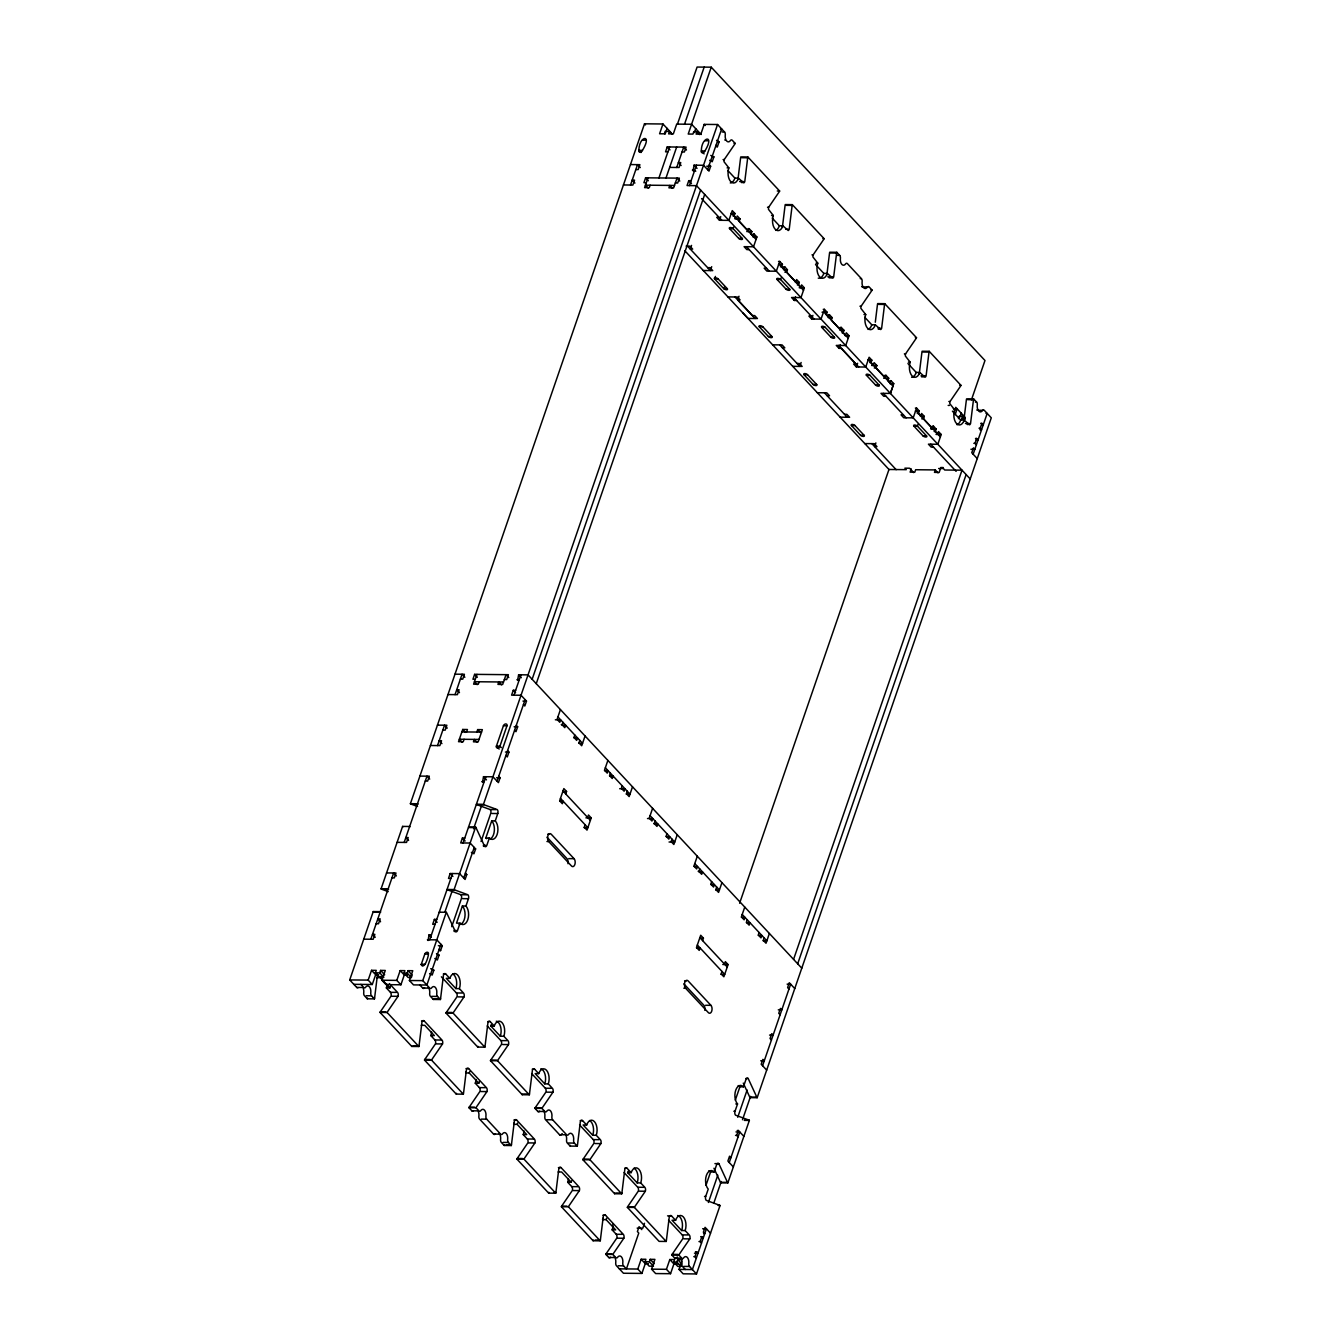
<?xml version="1.0" encoding="UTF-8"?>
<svg xmlns="http://www.w3.org/2000/svg" width="1341" height="1341" viewBox="0 0 1341 1341"><rect width="100%" height="100%" fill="white"/><g stroke="black" fill="none" stroke-linecap="round" stroke-linejoin="round"><path stroke-width="1.5" d="M362.992 987.764A5.699 3.218 -89.5 0 1 363.729 992.709A2.85 1.609 -89.5 0 0 364.45 995.726L367.333 998.81L374.407 998.877A2.85 1.609 -89.5 0 0 374.592 998.123L377.508 974.304M387.113 984.26A9.99 5.632 -89.5 0 1 386.342 987.931L390.449 992.323A2.85 1.609 -89.5 0 1 390.969 996.246L380.341 1011.801A2.85 1.609 -89.5 0 0 380.039 1012.438L411.804 1046.449L418.861 1046.516A2.85 1.609 -89.5 0 0 419.046 1045.762L421.979 1021.943A2.85 1.609 -89.5 0 1 424.192 1020.97L441.977 1040.029A2.85 1.609 -89.5 0 1 442.496 1043.952L431.869 1059.507A2.85 1.609 -89.5 0 0 431.567 1060.144L424.51 1060.077A2.85 1.609 -89.5 0 1 424.795 1059.44L435.439 1043.885A2.85 1.609 -89.5 0 0 434.903 1039.962L430.796 1035.57A9.99 5.632 -89.5 0 0 431.567 1031.899M428.232 987.311A5.699 3.218 -89.5 0 1 429.69 993.346A2.85 1.609 -89.5 0 0 430.427 996.346L433.311 999.447L440.384 999.514A2.85 1.609 -89.5 0 0 440.569 998.743L443.485 974.941A2.85 1.609 -89.5 0 1 445.698 973.952L449.805 978.36A9.99 5.632 -89.5 0 1 457.549 974.924A9.99 5.632 -89.5 0 1 459.393 988.619L463.5 993.027A2.85 1.609 -89.5 0 1 464.02 996.933L453.392 1012.489A2.85 1.609 -89.5 0 0 453.09 1013.125L446.017 1013.058A2.85 1.609 -89.5 0 1 446.318 1012.421L456.946 996.866A2.85 1.609 -89.5 0 0 456.426 992.96L441.373 976.818M499.137 1133.346A5.699 3.218 -89.5 0 1 500.595 1139.364A2.85 1.609 -89.5 0 0 501.316 1142.381L504.199 1145.482L511.273 1145.549A2.85 1.609 -89.5 0 0 511.457 1144.778L514.374 1120.975A2.85 1.609 -89.5 0 1 516.587 1119.986L534.389 1139.062A2.85 1.609 -89.5 0 1 534.908 1142.968L524.281 1158.523A2.85 1.609 -89.5 0 0 523.979 1159.16L516.905 1159.093A2.85 1.609 -89.5 0 1 517.207 1158.456L527.851 1142.901A2.85 1.609 -89.5 0 0 527.315 1138.995L523.208 1134.587A9.99 5.632 -89.5 0 0 523.979 1130.916M487.202 1025.932L500.88 1040.599A2.85 1.609 -89.5 0 1 501.417 1044.505L490.772 1060.061A2.85 1.609 -89.5 0 0 490.471 1060.697L522.236 1094.725L529.293 1094.792A2.85 1.609 -89.5 0 0 529.477 1094.038L532.411 1070.219A2.85 1.609 -89.5 0 1 534.623 1069.23L538.73 1073.638A9.99 5.632 -89.5 0 1 546.457 1070.202A9.99 5.632 -89.5 0 1 548.301 1083.897L552.408 1088.305A2.85 1.609 -89.5 0 1 552.945 1092.211L542.3 1107.767A2.85 1.609 -89.5 0 0 541.999 1108.404L534.942 1108.337A2.85 1.609 -89.5 0 1 535.243 1107.7L545.871 1092.144A2.85 1.609 -89.5 0 0 545.334 1088.238L531.656 1073.571M516.905 1159.093L548.67 1193.121L555.727 1193.188A2.85 1.609 -89.5 0 0 555.912 1192.417L558.845 1168.614A2.85 1.609 -89.5 0 1 561.058 1167.625L578.843 1186.701A2.85 1.609 -89.5 0 1 579.379 1190.607L568.735 1206.162A2.85 1.609 -89.5 0 0 568.433 1206.799L561.376 1206.732A2.85 1.609 -89.5 0 1 561.678 1206.095L572.305 1190.54A2.85 1.609 -89.5 0 0 571.769 1186.634L567.662 1182.226A9.99 5.632 -89.5 0 0 568.433 1178.555M561.376 1206.732L593.124 1240.76L600.198 1240.827A2.85 1.609 -89.5 0 0 600.382 1240.056L603.299 1216.253A2.85 1.609 -89.5 0 1 605.512 1215.264L623.297 1234.34A2.85 1.609 -89.5 0 1 623.833 1238.246L613.206 1253.801A2.85 1.609 -89.5 0 0 612.904 1254.438L605.83 1254.371A2.85 1.609 -89.5 0 1 606.132 1253.734L616.759 1238.179A2.85 1.609 -89.5 0 0 616.24 1234.273L612.133 1229.865A9.99 5.632 -89.5 0 0 612.954 1224.249M737.936 179.526L740.618 157.702A2.866 1.609 -89.5 0 1 740.802 156.931L747.876 156.998L779.624 191.025A2.85 1.609 -89.5 0 1 779.322 191.662L768.695 207.218A2.85 1.609 -89.5 0 0 768.51 209.38L773.338 215.532A9.974 5.615 -89.5 0 0 775.182 229.227A9.974 5.615 -89.5 0 0 782.909 225.808L788.223 230.518A2.85 1.609 -89.5 0 0 789.229 229.227L792.145 205.408A2.866 1.609 -89.5 0 1 792.33 204.637L785.273 204.57A2.866 1.609 -89.5 0 0 785.088 205.341L782.406 227.165M747.876 156.998A2.866 1.609 -89.5 0 0 747.691 157.769L744.775 181.588A2.85 1.609 -89.5 0 1 743.769 182.879L738.455 178.152L734.918 178.118L727.727 170.424M579.597 1124.948L593.292 1139.615A2.85 1.609 -89.5 0 1 593.812 1143.521L583.184 1159.077A2.85 1.609 -89.5 0 0 582.882 1159.714L614.647 1193.741L621.704 1193.808A2.85 1.609 -89.5 0 0 621.889 1193.054L624.822 1169.235A2.85 1.609 -89.5 0 1 627.035 1168.262L631.142 1172.654A9.99 5.632 -89.5 0 1 638.869 1169.235A9.99 5.632 -89.5 0 1 640.713 1182.93L644.82 1187.321A2.85 1.609 -89.5 0 1 645.339 1191.244L634.712 1206.783A2.85 1.609 -89.5 0 0 634.41 1207.42L627.353 1207.353A2.85 1.609 -89.5 0 1 627.638 1206.716L638.282 1191.16A2.85 1.609 -89.5 0 0 637.746 1187.254L624.068 1172.587M826.861 274.804L829.543 252.98A2.866 1.609 -89.5 0 1 829.727 252.225L836.801 252.292L839.684 255.377A2.866 1.609 -89.5 0 1 840.438 257.539L840.405 258.394A5.699 3.218 -89.5 0 0 841.863 264.412A5.699 3.218 -89.5 0 0 845.568 263.926L845.987 263.49A2.866 1.609 -89.5 0 1 847.428 263.674L861.408 278.66A2.866 1.609 -89.5 0 1 862.162 280.822L862.129 281.677A5.699 3.218 -89.5 0 0 863.587 287.695A5.699 3.218 -89.5 0 0 867.292 287.209L867.711 286.756A2.866 1.609 -89.5 0 1 869.152 286.957L872.036 290.042A2.85 1.609 -89.5 0 1 871.734 290.695L861.106 306.234A2.85 1.609 -89.5 0 0 860.905 308.396L865.733 314.548A9.974 5.615 -89.5 0 0 867.577 328.243A9.974 5.615 -89.5 0 0 875.321 324.824L880.635 329.534A2.85 1.609 -89.5 0 0 881.64 328.243L884.557 304.424A2.866 1.609 -89.5 0 1 884.742 303.669L877.668 303.602A2.866 1.609 -89.5 0 0 877.483 304.357L875.304 322.226M836.801 252.292A2.866 1.609 -89.5 0 0 836.616 253.047L833.683 276.866A2.85 1.609 -89.5 0 1 832.694 278.157L827.363 273.447L823.843 273.413A9.99 5.632 -89.5 0 1 818.261 278.174M919.272 373.821L921.954 351.996A2.866 1.609 -89.5 0 1 922.139 351.241L929.196 351.308L960.961 385.336A2.85 1.609 -89.5 0 1 960.659 385.973L950.031 401.529A2.85 1.609 -89.5 0 0 949.83 403.675L954.658 409.826A9.974 5.615 -89.5 0 0 956.502 423.521A9.974 5.615 -89.5 0 0 964.246 420.102L969.56 424.829A2.85 1.609 -89.5 0 0 970.549 423.521L973.482 399.702A2.866 1.609 -89.5 0 1 973.667 398.947L966.593 398.88A2.866 1.609 -89.5 0 0 966.408 399.635L963.726 421.476M929.196 351.308A2.866 1.609 -89.5 0 0 929.011 352.063L926.095 375.882A2.85 1.609 -89.5 0 1 925.106 377.173L919.775 372.463L916.238 372.429L907.941 363.528M421.208 964.565C424.443 970.381 428.818 955.664 428.349 954.105A2.146 1.525 -43 0 0 427.209 952.244A2.146 1.525 -43 0 0 424.812 954.071L421.208 964.565L422.231 965.654M358.148 987.613A2.85 1.609 -89.5 0 1 356.706 987.429L349.716 979.936L373.251 911.562L380.324 911.629A2.85 1.609 -89.5 0 1 380.676 912.165M388.203 891.631L381.498 889.184A2.85 1.609 -89.5 0 1 381.079 888.865L402.585 826.408L409.642 826.475A2.85 1.609 -89.5 0 1 409.927 826.844M417.52 806.461L410.832 804.013A2.85 1.609 -89.5 0 1 410.396 803.695L644.501 123.808L662.957 123.992L671.204 132.793M370.82 939.236L393.634 872.991L396.366 875.924M404.161 842.416L426.974 776.171L429.707 779.087M437.501 745.579L444.525 725.196L447.257 728.129M455.052 694.621L462.058 674.238L464.874 677.255M630.521 185.024L637.528 164.641L640.277 167.575M642.44 150.376C652.966 133.463 638.852 135.709 638.919 150.343A2.146 1.525 -43 0 0 640.043 152.187A2.146 1.525 -43 0 0 642.44 150.376L638.919 150.343L640.964 152.539M371.541 970.331L375.648 974.723L372.278 984.512L368.172 980.103L371.541 970.331L376.251 970.364L375.413 972.812L379.52 977.22L383.844 977.254L379.738 972.862L375.413 972.812M662.957 123.992L659.588 133.765L664.298 133.815L665.153 131.368L669.461 131.418L672.21 134.351M504.35 679.552L506.697 679.569L508.39 674.691L474.613 674.355L472.937 679.25L475.284 679.284M675.328 182.996L677.674 183.03L679.367 178.135L645.591 177.817L643.915 182.711L646.261 182.728M476.994 674.389L473.608 684.161L478.318 684.212L479.156 681.764M647.988 177.833L644.585 187.623L649.295 187.656L650.134 185.209M665.052 134.251L667.097 128.384M466.601 731.951L467.439 729.504L462.729 729.47L458.521 741.69L463.232 741.741L464.07 739.293M379.738 972.862L380.576 970.415L385.286 970.448L381.917 980.237L386.024 984.646L400.909 984.78L404.278 974.991L400.171 970.599L396.802 980.388L400.909 984.78M669.461 131.418L668.623 133.865L673.333 133.899L676.702 124.11L691.587 124.26L701.175 134.519M682.049 151.986L684.396 152.002L686.089 147.108L667.231 146.94L665.555 151.818L667.919 151.851M658.934 177.934L669.595 146.957M677.456 124.126L697.102 67.05L711.25 67.184L984.981 360.511L971.437 399.869M665.991 178.001L676.669 147.024M684.53 124.193L704.176 67.117M476.809 732.052L477.664 729.605L482.374 729.655L478.15 741.891L473.44 741.841L474.295 739.394L477.027 742.327M676.719 167.474L683.726 147.091L686.475 150.024M711.25 67.184L688.218 134.05L692.945 134.083L693.783 131.636L696.951 131.669L699.7 134.603M411.335 977.522L407.228 973.113L408.066 970.666L412.173 975.075L411.335 977.522L408.15 977.488L404.043 973.097L404.881 970.649L400.171 970.599M694.353 132.575L695.728 128.652M696.951 131.669L696.113 134.117L700.823 134.167L704.193 124.378L717.552 124.512L724.542 132.005A2.866 1.609 -89.5 0 1 725.297 134.167L725.263 135.005A5.699 3.218 -89.5 0 0 726.721 141.04A5.699 3.218 -89.5 0 0 730.426 140.554A2.85 1.609 -89.5 0 1 732.287 140.302L735.17 143.386A2.85 1.609 -89.5 0 1 734.868 144.023L724.241 159.579A2.85 1.609 -89.5 0 0 724.039 161.741L728.867 167.893A9.974 5.615 -89.5 0 0 730.711 181.588A9.974 5.615 -89.5 0 0 738.455 178.152M440.904 944.265L426.874 985.032L413.514 984.897L409.407 980.506L412.777 970.716L408.066 970.666M428.064 940.51L429.053 934.878L431.416 934.895M436.747 919.406L434.383 919.39L432.707 924.284L435.071 924.301M465.394 873.125L466.769 874.583L465.076 879.478L459.611 873.611L450.19 873.527L448.497 878.422L450.861 878.439M464.757 838.075L462.394 838.058L460.717 842.953L470.138 843.036L475.619 848.903L473.926 853.798L471.378 852.323M482.525 782.323L483.514 776.707L492.952 776.791L498.416 782.658L500.109 777.763L498.735 776.305M515.631 690.297L513.285 690.28L511.591 695.158L521.029 695.258L526.493 701.125L524.817 706.02L523.443 704.545M517.609 680.407L518.615 674.774L528.036 674.875L801.784 968.185M691.101 180.7L688.754 180.683L687.061 185.561L696.499 185.661L970.23 478.972M693.079 170.81L694.085 165.178L703.505 165.278L708.987 171.145L710.663 166.25L709.305 164.775M429.723 939.79L452.537 873.544M463.064 842.969L485.878 776.724M503.428 725.766L496.405 746.149A2.146 1.525 -43 0 0 497.545 747.993A2.146 1.525 -43 0 0 499.942 746.183L506.965 725.799A2.146 1.525 -43 0 0 505.825 723.939A2.146 1.525 -43 0 0 503.428 725.766L506.965 725.799M513.955 695.191L520.979 674.808M689.425 185.594L696.448 165.211M704.88 150.98C715.407 134.05 701.293 136.296 701.36 150.946A2.146 1.525 -43 0 0 702.483 152.79A2.146 1.525 -43 0 0 704.88 150.98L701.36 150.946L704.092 153.88M444.877 912.098L452.269 890.642M473.557 828.855L481.603 805.488M440.384 999.514L437.501 996.413A2.85 1.609 -89.5 0 1 436.764 993.413A5.699 3.218 -89.5 0 0 435.305 987.378A5.699 3.218 -89.5 0 0 431.601 987.881A2.85 1.609 -89.5 0 1 429.757 988.116L422.767 980.623L446.302 912.266L439.228 912.198A2.85 1.609 -89.5 0 1 439.513 912.567M466.752 894.782L460.868 894.715L447.475 889.804A2.85 1.609 -89.5 0 1 447.056 889.485L454.113 889.552L475.619 827.095L468.562 827.028A2.85 1.609 -89.5 0 1 468.914 827.548L474.798 827.615M496.086 809.612L490.186 809.545L476.809 804.634A2.85 1.609 -89.5 0 1 476.373 804.315L483.447 804.382L717.552 124.512M463.718 878.02L474.245 847.445M497.058 781.183L525.136 699.65M532.142 679.267L700.589 190.053M707.612 169.67L721.659 128.904L720.469 128.904M430.712 968.705L433.847 970.197L432.171 975.075L429.623 973.6M436.495 953.635L439.043 955.11L437.367 960.005L434.819 958.513M439.412 950.601L440.586 950.618L442.279 945.723L436.797 939.857L427.377 939.773M507.585 750.608L508.943 752.083L507.267 756.978L505.892 755.503M516.285 725.347L517.66 726.805L515.967 731.7L514.609 730.225M710.764 155.388L713.898 156.88L712.205 161.758L709.674 160.283M716.228 146.672L717.401 146.689L719.094 141.794L716.547 140.319M451.733 926.681L461.388 898.638A2.85 1.609 -89.5 0 0 460.868 894.715M481.05 841.528L490.722 813.467A2.85 1.609 -89.5 0 0 490.186 809.545M536.249 683.675L704.695 194.462M465.93 906.03L462.394 905.996L456.51 923.128L460.03 923.161A9.99 5.632 -89.5 0 0 467.774 919.725A9.99 5.632 -89.5 0 0 465.93 906.03L468.462 898.705A2.85 1.609 -89.5 0 0 467.925 894.782L454.549 889.871A2.85 1.609 -89.5 0 1 454.113 889.552M486.649 838.695A9.99 5.632 -89.5 0 1 485.828 837.957L491.728 820.843L495.265 820.876L497.779 813.534A2.85 1.609 -89.5 0 0 497.26 809.612L483.866 804.701A2.85 1.609 -89.5 0 1 483.447 804.382M691.554 245.403L690.297 249.074L692.66 249.091L689.911 246.157L686.123 246.124M460.03 923.161L457.516 930.503A2.85 1.609 -89.5 0 1 455.303 931.475L454.113 931.459M495.265 820.876A9.99 5.632 -89.5 0 1 497.092 834.571A9.99 5.632 -89.5 0 1 489.364 837.991L486.833 845.333A2.85 1.609 -89.5 0 1 484.621 846.305L483.447 846.305M747.96 228.657L749.133 228.674L748.295 231.121L739.159 221.349L740.014 218.901L737.265 215.968L736.427 218.415L734.147 215.968L734.985 213.521L732.253 210.587L728.884 220.377L719.48 220.276L720.737 216.605M711.702 266.675L710.361 270.58L687.547 246.141M560.437 709.573L557.068 719.363L559.8 722.296L560.639 719.849L555.342 719.799M715.423 276.414L714.569 278.861L723.721 288.633A2.146 0.905 19 0 0 726.52 289.757A2.146 0.905 19 0 0 727.258 288.667L718.106 278.894A2.146 0.905 19 0 0 715.34 277.771A2.146 0.905 19 0 0 714.602 278.861L718.106 278.894M562.918 722.296L562.08 724.743L564.812 727.677L565.667 725.23L562.13 725.196A2.146 0.905 19 0 0 561.276 724.593M733.611 227.182L733.108 228.641L742.244 238.43A2.146 0.905 19 0 1 741.506 239.503A2.146 0.905 19 0 1 738.707 238.396L729.571 228.607A2.146 0.905 19 0 1 730.325 227.534A2.146 0.905 19 0 1 733.125 228.641L729.571 228.607M724.207 287.175L723.704 288.633L727.241 288.667M574.786 735.002L573.948 737.449L576.68 740.383L577.518 737.936L573.998 737.902M749.133 228.674L751.865 231.607L751.027 234.055L753.307 236.502L754.145 234.055L752.971 234.038M579.798 740.383L578.96 742.83L581.709 745.764L585.062 735.974M754.145 234.055L756.894 236.988L753.525 246.761L744.104 246.677L746.853 249.61L749.2 249.627M565.734 793.956L566.572 791.508L563.84 788.575L559.633 800.795L562.365 803.728L563.203 801.298L559.666 801.248M742.981 313.04L747.993 318.42L757.43 318.521L754.681 315.588L752.335 315.554L737.751 299.915L739.008 296.244M585.112 824.749L584.257 827.196L587.006 830.129L591.213 817.909L588.481 814.976L587.626 817.423M607.875 760.431L604.506 770.203L607.255 773.137L608.093 770.689L604.556 770.656M778.518 261.411L779.708 261.428L776.338 271.217L766.918 271.117L764.186 268.183L766.549 268.217M783.546 266.792L784.72 266.809L783.882 269.256L781.602 266.809L782.44 264.361L779.708 261.428M610.373 773.137L609.535 775.584L612.267 778.518L613.105 776.07L609.568 776.037M781.065 278.023L780.546 279.481L789.698 289.27A2.146 0.905 19 0 1 788.961 290.343A2.146 0.905 19 0 1 786.161 289.237L777.026 279.448A2.146 0.905 19 0 1 777.78 278.375A2.146 0.905 19 0 1 780.563 279.481L777.026 279.448M796.655 300.468L794.291 300.451L791.559 297.518L800.979 297.601L804.332 287.829L801.6 284.895L800.761 287.343L798.482 284.895L799.32 282.448L796.588 279.515L795.733 281.962L786.614 272.189L787.452 269.742L784.72 266.809M622.241 785.843L621.386 788.29L624.135 791.224L624.973 788.776L619.676 788.726M794.291 300.451L795.565 296.78M627.253 791.224L626.415 793.671L629.147 796.604L632.516 786.815M821.078 319.124L811.657 319.024L812.914 315.353M801.13 362.489L799.772 366.395L779.708 344.888M652.614 808.338L649.228 818.111L651.961 821.044L652.799 818.597L647.502 818.546M821.044 319.124L824.413 309.335L823.24 309.318M824.413 309.335L827.146 312.269L826.307 314.716L828.587 317.163L829.425 314.716L828.252 314.699M655.079 821.044L654.24 823.491L656.973 826.425L657.828 823.977L654.291 823.944A2.146 0.905 19 0 0 653.805 823.542M829.425 314.716L832.158 317.649L831.319 320.097L840.455 329.869L841.293 327.422L840.12 327.405M666.946 833.767L666.108 836.197L668.841 839.131L669.679 836.683L666.142 836.65M884.825 375.329L885.999 375.329L885.161 377.776L876.042 368.004L876.88 365.557L874.131 362.623L873.293 365.07L871.013 362.623L871.851 360.176L869.119 357.242L865.75 367.032L856.346 366.931L853.614 363.998L855.96 364.031L841.377 348.392L839.03 348.358L836.281 345.425L845.718 345.525L849.054 335.736L846.305 332.803L845.467 335.25L843.187 332.803L844.025 330.355L841.293 327.422M839.03 348.358L840.287 344.687M671.958 839.131L671.12 841.578L673.852 844.512L677.239 834.739M856.346 366.931L857.603 363.277M697.303 856.245L693.934 866.018L696.666 868.951L697.504 866.521L693.984 866.487M699.801 868.951L698.946 871.399L701.695 874.332L702.533 871.885L698.996 871.851A2.146 0.905 19 0 0 698.141 871.248M711.652 881.674L710.814 884.121L713.546 887.055L714.401 884.607L710.864 884.574M885.999 375.329L888.731 378.263L887.893 380.71L890.173 383.157L891.027 380.71L889.837 380.693M716.681 887.038L715.826 889.485L718.575 892.419L721.944 882.646M890.39 393.433L893.76 383.643L891.027 380.71M702.6 940.611L703.438 938.164L700.706 935.23L696.499 947.467L699.231 950.4L700.069 947.953L696.532 947.919M875.874 442.899L874.617 446.57L876.964 446.603L874.231 443.67L864.794 443.569L703.304 270.513M739.612 903.247L888.966 469.484L864.794 443.569M721.978 971.42L721.14 973.868L723.872 976.801L728.079 964.565L725.347 961.631L724.509 964.078M744.758 907.086L741.389 916.875L744.121 919.809L744.959 917.361L741.422 917.328M915.383 408.083L916.573 408.083L913.204 417.872L903.784 417.789L901.051 414.855L903.415 414.872M932.263 426.17L933.453 426.17L932.598 428.617L923.48 418.845L924.318 416.397L921.585 413.464L920.747 415.911L918.468 413.464L919.306 411.017L916.573 408.083M747.239 919.792L746.401 922.239L749.133 925.173L749.971 922.725L746.451 922.692M917.445 426.153A2.146 0.905 19 0 0 914.646 425.03A2.146 0.905 19 0 0 913.908 426.12L923.027 435.892A2.146 0.905 19 0 0 925.826 437.015A2.146 0.905 19 0 0 926.564 435.926L917.428 426.153L918.049 424.309M644.501 1223.277L642.808 1228.172L637.159 1228.121M911.226 468.881L910.103 472.133L914.813 472.183L915.652 469.736L935.297 469.92L938.03 472.853M641.166 1259.249L645.272 1263.641L641.903 1273.43L637.796 1269.039L641.166 1259.249L645.893 1259.283L645.038 1261.73L649.145 1266.139L653.469 1266.172L649.362 1261.78L645.038 1261.73M759.107 932.515L758.268 934.962L761.001 937.895L761.839 935.448L758.302 935.415M649.362 1261.78L650.201 1259.333L654.911 1259.383L651.542 1269.156L655.648 1273.564L670.55 1273.699L673.92 1263.926L669.813 1259.517L666.443 1269.307L670.55 1273.699M933.52 447.14L931.174 447.106L928.425 444.173L937.845 444.273L941.198 434.484L938.465 431.551L937.627 433.998L935.347 431.551L936.186 429.103L933.453 426.17M764.119 937.895L763.28 940.326L766.013 943.259L769.382 933.487M935.297 469.92L934.459 472.367L939.169 472.418L940.846 467.523L943.209 467.54M955.127 414.654L957.156 408.787L953.434 408.737M958.497 418.61L959.335 416.163L962.52 416.196L965.252 419.13M959.871 417.101L961.262 413.179M962.52 416.196L961.665 418.643L964.816 418.677M673.685 1262.015L676.853 1262.032L680.96 1266.44L677.775 1266.407L673.685 1262.015L674.523 1259.568L669.813 1259.517M676.853 1262.032L677.691 1259.601L682.401 1259.635M706.003 1185.26L710.579 1171.95L714.116 1171.984L716.647 1164.642A2.85 1.609 -89.5 0 1 718.86 1163.67L727.493 1182.36A2.85 1.609 -89.5 0 0 727.861 1182.879L720.788 1182.812A2.85 1.609 -89.5 0 1 720.435 1182.293L713.948 1168.262M735.321 1100.106L739.914 1086.78L743.45 1086.813L745.965 1079.471A2.85 1.609 -89.5 0 1 748.177 1078.499L756.827 1097.189A2.85 1.609 -89.5 0 0 757.179 1097.709L750.105 1097.642A2.85 1.609 -89.5 0 1 749.753 1097.122L743.283 1083.109M714.116 1171.984A9.99 5.632 -89.5 0 0 706.389 1175.403A9.99 5.632 -89.5 0 0 708.232 1189.098L705.701 1196.44A2.85 1.609 -89.5 0 0 706.221 1200.346L719.614 1205.274A2.85 1.609 -89.5 0 1 720.033 1205.576L696.499 1273.95L683.139 1273.816L679.032 1269.424L681.731 1261.596M727.861 1182.879L749.368 1120.422A2.85 1.609 -89.5 0 0 748.932 1120.104L735.555 1115.192A2.85 1.609 -89.5 0 1 735.019 1111.27L737.55 1103.945A9.99 5.632 -89.5 0 1 735.706 1090.25A9.99 5.632 -89.5 0 1 743.45 1086.813M708.4 1202.475L717.804 1175.169M737.734 1117.271L747.121 1089.998M793.57 959.385L962.017 470.171L944.751 470.02L943.393 468.545L938.666 468.495M696.314 1258.143L694.956 1256.668L696.633 1251.773L695.459 1251.773M701.511 1243.057L700.153 1241.582L701.829 1236.687L700.656 1236.687M738.086 1136.85L736.712 1135.391L738.405 1130.497L737.215 1130.48M976.365 444.826L975.008 443.351L976.684 438.457L975.51 438.457M979.802 429.723L981.562 429.74L980.187 428.265L981.88 423.37L980.707 423.37M713.848 1202.978L721.24 1181.522M742.512 1119.718L750.558 1096.351M729.236 1162.53L739.763 1131.955L735.991 1131.921M762.576 1065.709L790.654 984.177L787.117 984.143M797.677 963.793L966.123 474.58M973.147 454.197L987.177 413.43L986.004 413.414M757.179 1097.709L991.284 417.822L984.294 410.329A2.866 1.609 -89.5 0 0 982.852 410.145L982.433 410.581A5.699 3.218 -89.5 0 1 978.729 411.084A5.699 3.218 -89.5 0 1 977.271 405.049L977.304 404.194A2.866 1.609 -89.5 0 0 976.55 402.032L973.667 398.947M827.363 273.447A9.99 5.632 -89.5 0 1 819.636 276.866A9.99 5.632 -89.5 0 1 817.792 263.171L812.964 257.019A2.85 1.609 -89.5 0 1 813.149 254.857L823.793 239.301A2.85 1.609 -89.5 0 0 824.095 238.664L792.33 204.637M389.309 983.59L397.523 992.39A2.85 1.609 -89.5 0 1 398.042 996.313L387.415 1011.868A2.85 1.609 -89.5 0 0 387.113 1012.505L380.039 1012.438M919.775 372.463A9.974 5.615 -89.5 0 1 912.048 375.882A9.974 5.615 -89.5 0 1 910.204 362.204L905.376 356.036A2.85 1.609 -89.5 0 1 905.561 353.873L916.205 338.334A2.85 1.609 -89.5 0 0 916.49 337.697L884.742 303.669M491.275 1024.625A9.99 5.632 -89.5 0 0 490.739 1025.966L494.259 1025.999A9.99 5.632 -89.5 0 1 502.003 1022.563A9.99 5.632 -89.5 0 1 503.847 1036.258L507.954 1040.666A2.85 1.609 -89.5 0 1 508.474 1044.572L497.846 1060.128A2.85 1.609 -89.5 0 0 497.545 1060.765L490.471 1060.697M473.289 1111.002A2.85 1.609 -89.5 0 1 471.848 1110.801L468.964 1107.716A2.85 1.609 -89.5 0 1 469.266 1107.079L479.894 1091.524A2.85 1.609 -89.5 0 0 479.374 1087.601L475.267 1083.21A9.99 5.632 -89.5 0 0 476.021 1079.539M465.998 1068.576L468.646 1068.609L486.431 1087.668A2.85 1.609 -89.5 0 1 486.967 1091.591L476.323 1107.146A2.85 1.609 -89.5 0 0 476.038 1107.783L468.964 1107.716M596.259 1135.291L592.722 1135.257L583.134 1124.982L586.671 1125.015A9.99 5.632 -89.5 0 1 594.415 1121.596A9.99 5.632 -89.5 0 1 596.259 1135.291L600.366 1139.682A2.85 1.609 -89.5 0 1 600.885 1143.588L590.258 1159.144A2.85 1.609 -89.5 0 0 589.956 1159.781L582.882 1159.714M680.591 1258.143L674.691 1258.093L671.807 1255.008A2.85 1.609 -89.5 0 1 672.109 1254.355L682.737 1238.816A2.85 1.609 -89.5 0 0 682.217 1234.893L668.522 1220.226M685.167 1230.569L681.647 1230.535L672.059 1220.26L675.596 1220.293A9.99 5.632 -89.5 0 1 683.323 1216.874A9.99 5.632 -89.5 0 1 685.167 1230.569L689.274 1234.96A2.85 1.609 -89.5 0 1 689.81 1238.883L679.166 1254.422A2.85 1.609 -89.5 0 0 678.881 1255.075L671.807 1255.008M539.669 1111.186L539.266 1111.622A2.85 1.609 -89.5 0 1 537.825 1111.438L534.942 1108.337M562.231 1133.581L560.991 1134.905A2.85 1.609 -89.5 0 1 559.549 1134.721L545.569 1119.735A2.85 1.609 -89.5 0 1 544.815 1117.573L544.899 1115.008A5.699 3.218 -89.5 0 0 543.373 1110.683M722.179 131.971L724.542 132.005M642.423 140.151L645.96 140.185M704.863 140.755L708.4 140.788M717.921 141.777L719.094 141.794M733.996 143.386L735.17 143.386M712.725 156.863L713.898 156.88M741.808 157.702L747.691 157.769M723.067 159.562L724.241 159.579M630.471 164.574L639.892 164.675L638.199 169.553L635.852 169.536M706.741 166.217L710.663 166.25M669.645 167.407L679.066 167.491L680.759 162.596L678.395 162.579L681.127 165.513M727.107 167.876L728.867 167.893M692.392 170.072L695.778 171.195M739.662 181.538L743.585 181.571M741.372 182.544L742.562 182.56M623.448 184.957L632.868 185.058L634.561 180.163L632.198 180.13L634.93 183.063M674.523 185.444L645.457 185.175L648.189 188.109M777.277 191.009L779.624 191.025M786.262 205.341L792.145 205.408M767.521 207.218L768.695 207.218M731.063 213.487L734.985 213.521M771.561 215.515L773.338 215.532M732.974 215.951L734.147 215.968M719.094 217.359L716.731 217.343L719.48 220.276M735.254 218.399L736.427 218.415M734.902 218.851L740.014 218.901M772.198 218.063L779.372 225.774L782.909 225.808M785.692 229.194L788.055 229.21M746.769 231.557L751.865 231.607M752.955 236.938L756.894 236.988M822.905 238.664L824.095 238.664M738.69 238.396L742.227 238.43M830.716 252.996L836.616 253.047M811.976 254.857L813.149 254.857M837.32 255.36L839.684 255.377M816.015 263.154L817.792 263.171M778.518 264.328L782.44 264.361M780.412 266.792L781.602 266.809M707.629 267.647L709.992 267.664L712.725 270.597L703.287 270.513L684.748 250.65M783.53 269.692L787.452 269.742M784.854 272.173L786.614 272.189M827.799 276.799L832.51 276.849M829.124 277.822L831.47 277.838M860.235 278.643L861.408 278.66M795.397 282.415L799.32 282.448M797.292 284.879L798.482 284.895M867.979 286.94L862.079 286.89A2.866 1.609 -89.5 0 0 861.643 286.572M799.571 287.326L800.761 287.343M799.236 287.779L804.332 287.829M786.144 289.237L789.681 289.27M870.862 290.042L872.036 290.042M727.928 296.914L737.366 296.998L740.098 299.931L737.751 299.915M878.673 304.373L884.557 304.424M859.933 306.234L861.106 306.234M822.05 312.218L827.146 312.269M863.973 314.532L865.733 314.548M811.271 316.124L808.908 316.09L811.657 319.024M828.235 317.616L832.158 317.649M864.761 317.264L871.784 324.79L875.321 324.824M759.291 326.768L762.828 326.802L771.947 336.574A2.146 0.905 19 0 1 771.209 337.664A2.146 0.905 19 0 1 768.41 336.541L759.291 326.768A2.146 0.905 19 0 1 760.029 325.679A2.146 0.905 19 0 1 762.828 326.802M821.731 327.355L825.268 327.388L834.42 337.178A2.146 0.905 19 0 1 833.683 338.25A2.146 0.905 19 0 1 830.884 337.144L821.731 327.355A2.146 0.905 19 0 1 822.502 326.282A2.146 0.905 19 0 1 825.302 327.388M878.104 328.21L880.45 328.227M878.254 329.216L879.428 329.216M840.103 330.322L844.025 330.355M842.014 332.786L843.187 332.803M845.115 335.703L849.054 335.736M768.41 336.541L770.773 336.574M830.85 337.144L834.387 337.178M915.316 337.681L916.49 337.697M769.583 336.557L771.947 336.574M772.634 344.821L782.054 344.905L784.803 347.839L782.44 347.822M923.128 352.012L929.011 352.063M904.387 353.873L905.561 353.89M867.929 360.142L871.851 360.176M908.427 362.171L910.204 362.187M869.84 362.606L871.013 362.623M797.057 363.461L799.42 363.495L802.153 366.428L792.715 366.328M872.119 365.054L873.293 365.07M871.767 365.506L876.88 365.557M874.265 367.987L876.042 368.004M803.997 374.675L807.533 374.709L816.669 384.481A2.146 0.905 19 0 1 815.931 385.571A2.146 0.905 19 0 1 813.132 384.448L803.997 374.675A2.146 0.905 19 0 1 804.751 373.586A2.146 0.905 19 0 1 807.55 374.709M866.437 375.279L869.974 375.312L879.109 385.085A2.146 0.905 19 0 1 878.372 386.158A2.146 0.905 19 0 1 875.572 385.051L866.437 375.279A2.146 0.905 19 0 1 867.191 374.189A2.146 0.905 19 0 1 869.991 375.312M920.999 375.832L924.921 375.866M921.535 376.838L923.882 376.855M883.635 378.212L888.731 378.263M889.837 383.61L893.76 383.643M959.77 385.32L960.961 385.336M813.115 384.448L816.652 384.481M875.556 385.051L879.093 385.085M817.34 392.729L826.794 392.829L829.526 395.763L827.162 395.729M886.066 396.299L883.719 396.266L880.987 393.332L890.407 393.433L892.938 386.091L868.298 359.69M967.582 399.652L973.482 399.702M948.841 401.512L950.031 401.529M975.376 402.032L976.55 402.032M948.188 405.418L949.378 405.418M983.121 410.329L977.22 410.262A2.866 1.609 -89.5 0 0 976.784 409.944M915.383 410.983L919.306 411.017M917.278 413.447L918.468 413.464M844.512 414.302L846.858 414.335L849.591 417.269L840.153 417.168M920.395 416.364L924.318 416.397M921.72 418.828L923.48 418.845M952.395 411.167L960.709 420.068L964.246 420.102M965.453 423.471L969.375 423.505M967.163 424.494L968.353 424.494M982.065 424.829L983.255 424.846L981.88 423.37M851.451 425.516L854.971 425.55L864.124 435.322A2.146 0.905 19 0 1 863.386 436.412A2.146 0.905 19 0 1 860.587 435.289L851.451 425.516A2.146 0.905 19 0 1 852.205 424.443A2.146 0.905 19 0 1 855.005 425.55M913.892 426.12L917.428 426.153M979.014 428.248L980.187 428.265M930.838 428.6L932.598 428.617M931.073 429.053L936.186 429.103M934.157 431.551L935.347 431.551M936.454 433.981L937.627 433.998M936.102 434.434L941.198 434.484M860.57 435.289L864.107 435.322M923.01 435.892L926.547 435.926M976.282 439.915L978.058 439.932L976.684 438.457M973.817 443.335L975.008 443.351M970.901 449.269L974.823 449.302L973.449 447.844L971.772 452.722L977.254 458.588M888.966 469.484L906.265 469.652L904.907 468.177L909.617 468.227L913.724 472.619M455.001 674.171L464.422 674.272L462.746 679.149L460.382 679.133M516.939 679.669L519.285 679.703M503.529 681.999L474.463 681.731L477.195 684.664M447.978 694.554L457.398 694.655L459.091 689.76L456.728 689.727L459.477 692.66M522.956 701.092L526.493 701.125M437.451 725.129L446.871 725.23L445.195 730.124L442.832 730.091M514.123 726.772L517.66 726.805M461.907 731.918L481.536 732.102M479.022 739.444L459.376 739.243L462.125 742.176M578.776 743.283L582.547 743.316L557.906 716.915M430.427 745.512L439.865 745.613L441.541 740.718L439.178 740.701L441.927 743.635M505.423 752.05L508.943 752.083M419.901 776.087L429.321 776.188L427.645 781.082L425.281 781.049M496.572 777.73L500.109 777.763M481.838 781.585L484.202 781.619M563.036 791.475L566.572 791.508M626.213 794.123L629.985 794.157L605.361 767.756M410.396 803.695L417.47 803.762A2.85 1.609 -89.5 0 0 417.789 804.013M412.005 804.03L417.889 804.08M477.983 804.65L483.866 804.701M491.896 813.484L497.779 813.534M585.916 817.859L591.213 817.909M584.073 827.648L587.844 827.682L560.471 798.364M547.698 834.203L549.475 834.219M485.828 837.957L489.364 837.991M669.058 842.014L674.724 842.064L650.083 815.663M546.944 841.545L548.72 841.561L571.517 866.018A4.274 2.414 -89.5 0 0 574.836 864.543A4.274 2.414 -89.5 0 0 574.049 858.676L551.235 834.236A4.274 2.414 -89.5 0 0 547.916 835.694A4.274 2.414 -89.5 0 0 548.72 841.561M397.087 842.349L406.524 842.433L408.2 837.538L405.854 837.522L408.586 840.455M483.296 845.299L485.66 845.316M474.429 848.887L475.619 848.903M568.752 858.626L574.049 858.676M386.56 872.924L395.997 873.008L394.304 877.902L391.941 877.886M465.595 874.583L466.769 874.583M715.641 889.938L719.413 889.971L694.772 863.587M381.079 888.865L388.136 888.932A2.85 1.609 -89.5 0 0 388.572 889.251L382.688 889.184M448.648 889.821L454.549 889.871M462.561 898.638L468.462 898.705M379.503 912.148L373.619 912.098A2.85 1.609 -89.5 0 0 373.251 911.562M376.151 923.748L378.514 923.765L380.19 918.87L377.844 918.853L380.576 921.787M453.979 930.47L456.326 930.486M699.901 938.13L703.438 938.164M763.096 940.779L766.868 940.812L742.227 914.428M363.746 939.169L373.184 939.253L374.86 934.359L372.513 934.342L375.245 937.275M438.339 945.69L442.279 945.723M424.812 954.071L428.349 954.105M437.87 955.094L439.043 955.11M722.782 964.514L728.079 964.565M421.309 964.263L424.846 964.296M432.674 970.18L433.847 970.197M720.938 974.32L724.71 974.354L697.337 945.019M404.043 973.097L407.228 973.113M443.351 973.935L445.698 973.952M375.748 974.287L376.637 974.304M375.648 974.723L378.782 974.756M404.278 974.991L407.429 975.024M376.754 977.656L380.291 977.69L389.879 987.965A9.99 5.632 -89.5 0 0 390.298 986.49M449.805 978.36L446.268 978.327L455.856 988.585L459.393 988.619M684.58 980.858L686.341 980.874M349.716 979.936L368.172 980.103M381.917 980.237L396.802 980.388M409.407 980.506L422.767 980.623M353.823 984.328L372.278 984.512M683.809 988.216L685.586 988.233L708.4 1012.673A4.274 2.414 -89.5 0 0 711.702 1011.198A4.274 2.414 -89.5 0 0 710.914 1005.331L688.101 980.891A4.274 2.414 -89.5 0 0 684.798 982.366A4.274 2.414 -89.5 0 0 685.586 988.233M356.706 987.429L362.003 987.479M419.8 984.965L422.683 988.049L428.567 988.116M386.342 987.931L389.879 987.965M390.449 992.323L396.634 992.39M456.426 992.96L462.31 993.01M366.21 995.743L371.524 995.793L374.407 998.877M431.601 996.363L437.501 996.413M391.857 996.246L398.042 996.313M458.136 996.883L464.02 996.933M372.832 998.106L374.592 998.123M434.668 998.693L440.569 998.743M705.617 1005.281L710.914 1005.331M778.283 1009.823L781.803 1009.857L780.445 1008.398L778.752 1013.293L780.127 1014.751M380.341 1011.801L385.638 1011.852M446.318 1012.421L452.202 1012.472M421.527 1020.937L424.192 1020.97M487.806 1021.574L490.152 1021.591L494.259 1025.999M421.225 1025.295L424.762 1025.329L434.333 1035.604L430.796 1035.57M769.566 1035.101L773.103 1035.135L771.745 1033.676L770.052 1038.554L771.427 1040.029M490.739 1025.966L500.31 1036.224L503.847 1036.258M434.903 1039.962L441.088 1040.029M500.88 1040.599L506.781 1040.65M436.311 1043.885L442.496 1043.952M502.59 1044.522L508.474 1044.572M413.749 1045.712L419.046 1045.762M446.017 1013.058L477.765 1047.086L484.839 1047.153A2.85 1.609 -89.5 0 0 485.023 1046.399L487.956 1022.58A2.85 1.609 -89.5 0 1 490.152 1021.591M760.733 1060.781L764.269 1060.815L762.895 1059.356L761.202 1064.251L766.683 1070.118M424.795 1059.44L430.109 1059.491M490.772 1060.061L496.673 1060.111M532.26 1069.213L534.623 1069.23M479.223 1081.768A9.99 5.632 -89.5 0 1 478.787 1083.243L469.216 1072.968L465.679 1072.934A9.99 5.632 -89.5 0 1 466.35 1071.375M538.73 1073.638L535.193 1073.605L544.764 1083.863L548.301 1083.897M745.831 1078.466L748.177 1078.499M475.267 1083.21L478.787 1083.243M479.374 1087.601L485.559 1087.668M545.334 1088.238L551.235 1088.289M480.782 1091.524L486.967 1091.591M547.044 1092.161L552.945 1092.211M523.593 1093.971L529.477 1094.038M424.51 1060.077L456.258 1094.088L463.332 1094.172A2.85 1.609 -89.5 0 0 463.517 1093.401L466.433 1069.582A2.85 1.609 -89.5 0 1 468.646 1068.609M749.753 1097.122L755.654 1097.173M735.79 1103.928L737.55 1103.945M469.266 1107.079L474.563 1107.13M535.243 1107.7L541.127 1107.75M733.845 1111.27L735.019 1111.27M471.848 1110.801L477.145 1110.851M537.825 1111.438L543.708 1111.488M745.009 1120.07L748.932 1120.104M744.255 1120.372L749.368 1120.422M481.352 1119.115L486.666 1119.165L500.646 1134.151A2.85 1.609 -89.5 0 0 502.506 1133.899A5.699 3.218 -89.5 0 1 506.194 1133.413A5.699 3.218 -89.5 0 1 507.652 1139.431A2.85 1.609 -89.5 0 0 508.39 1142.448L511.273 1145.549M546.742 1119.735L552.643 1119.802L566.623 1134.788A2.85 1.609 -89.5 0 0 568.064 1134.972L569.305 1133.665A5.699 3.218 -89.5 0 1 573.697 1138.358L573.613 1140.923A2.85 1.609 -89.5 0 0 574.367 1143.085L577.25 1146.169A2.85 1.609 -89.5 0 0 577.435 1145.415L580.351 1121.596A2.85 1.609 -89.5 0 1 582.564 1120.623L586.671 1125.015M513.938 1119.97L516.587 1119.986M580.217 1120.59L582.564 1120.623M523.208 1134.587L526.745 1134.62L517.157 1124.361L513.637 1124.328A9.99 5.632 -89.5 0 1 514.29 1122.752M735.538 1135.374L736.712 1135.391M478.134 1111.153A5.699 3.218 -89.5 0 1 478.871 1116.081A2.85 1.609 -89.5 0 0 479.592 1119.098L493.572 1134.084L498.886 1134.134M559.549 1134.721L565.449 1134.771M527.315 1138.995L533.5 1139.045M593.292 1139.615L599.176 1139.666M503.093 1142.398L508.39 1142.448M568.467 1143.018L574.367 1143.085M528.723 1142.901L534.908 1142.968M595.002 1143.538L600.885 1143.588M506.16 1144.728L511.457 1144.778M565.835 1135.056A5.699 3.218 -89.5 0 1 566.623 1138.291L566.539 1140.856A2.85 1.609 -89.5 0 0 567.293 1143.018L570.176 1146.102L577.25 1146.169M729.739 1157.635L730.929 1157.635L729.554 1156.177L727.878 1161.071L733.343 1166.938M517.207 1158.456L522.504 1158.507M583.184 1159.077L589.085 1159.144M714.937 1163.619L718.86 1163.67M558.409 1167.609L561.058 1167.625M624.671 1168.229L627.035 1168.262M558.091 1171.967L561.628 1172L571.199 1182.259A9.99 5.632 -89.5 0 0 571.618 1180.784M628.158 1171.28A9.99 5.632 -89.5 0 0 627.605 1172.621L631.142 1172.654M720.435 1182.293L726.319 1182.343M567.662 1182.226L571.199 1182.259M627.605 1172.621L637.176 1182.896L640.713 1182.93M571.769 1186.634L577.954 1186.684M637.746 1187.254L643.646 1187.305M573.194 1190.557L579.379 1190.607M639.456 1191.177L645.339 1191.244M554.151 1192.4L555.912 1192.417M616.005 1192.987L621.889 1193.054M704.528 1196.423L705.701 1196.44M718.441 1205.257L719.614 1205.274M718.273 1205.559L720.033 1205.576M561.678 1206.095L566.975 1206.146M627.638 1206.716L633.539 1206.783M602.863 1215.248L605.512 1215.264M667.567 1215.868L671.489 1215.901L675.596 1220.293M612.133 1229.865L615.67 1229.898L606.082 1219.639L602.545 1219.606A9.99 5.632 -89.5 0 1 603.215 1218.03M702.65 1228.742L706.422 1228.775L692.392 1269.558L679.032 1269.424M703.572 1233.67L704.746 1233.67L703.371 1232.211L705.064 1227.317L710.529 1233.184M616.24 1234.273L622.425 1234.323M682.217 1234.893L688.101 1234.944M702.014 1238.145L703.204 1238.162L701.829 1236.687M617.648 1238.196L623.833 1238.246M683.91 1238.816L689.81 1238.883M595.069 1240.006L600.382 1240.056M698.963 1241.582L700.153 1241.582M671.489 1215.901A2.85 1.609 -89.5 0 0 669.276 1216.874L666.36 1240.693A2.85 1.609 -89.5 0 1 666.175 1241.448L659.101 1241.38L627.353 1207.353M694.47 1253.215L698.007 1253.248L696.633 1251.773M606.132 1253.734L611.429 1253.785M672.109 1254.355L677.993 1254.422M693.783 1256.651L694.956 1256.668M605.83 1254.371L608.713 1257.472L614.027 1257.523M645.272 1263.641L648.424 1263.675M673.92 1263.926L678.63 1263.96M618.235 1265.77L623.531 1265.837L626.415 1268.921L638.769 1233.05L637.394 1231.574L639.087 1226.68L641.819 1229.613M683.608 1266.407L689.509 1266.457L696.499 1273.95M619.341 1268.854L637.796 1269.039M651.542 1269.156L666.443 1269.307M641.903 1273.43L623.448 1273.246L616.458 1265.753A2.85 1.609 -89.5 0 1 615.737 1262.753A5.699 3.218 -89.5 0 0 614.279 1256.718M704.193 124.378L705.215 125.484M716.044 145.214L717.401 146.689M965.336 417.587L955.747 407.312L954.071 412.207L955.429 413.665M815.529 264.512L823.843 273.413M694.085 165.178L697.052 168.363M731.432 213.035L756.056 239.436M778.87 263.875L803.51 290.276M823.609 311.783L848.233 338.183M915.735 410.53L940.376 436.931M667.231 146.94L669.98 149.874M644.501 123.808L645.524 124.914M688.754 180.683L691.487 183.616M701.561 198.602L721.81 220.293M746.451 246.694L769.265 271.15M793.906 297.534L813.97 319.057M838.611 345.458L858.676 366.965M883.317 393.366L906.13 417.805M930.771 444.206L956.116 471.361M679.786 181.052L677.037 178.118L673.635 187.891L668.924 187.857L669.762 185.41L672.511 188.343M645.591 177.817L648.323 180.75M734.985 296.981L755.067 318.488M824.413 392.796L847.227 417.235M871.868 443.636L896.157 469.668M518.615 674.774L521.347 677.708M508.792 677.591L506.043 674.657L502.657 684.446L497.947 684.396L498.785 681.949L501.534 684.882M794.76 988.568L789.279 982.702L787.603 987.596L788.961 989.071M513.285 690.28L515.564 692.71M474.613 674.355L477.346 677.289M563.002 791.022L590.375 820.357M699.868 937.677L727.241 967.012M501.316 747.641L499.942 746.183L496.405 746.149L499.137 749.083M477.664 729.605L480.396 732.538M462.729 729.47L465.478 732.404M547.027 837.22L566.975 858.609A4.274 2.414 -89.5 0 1 567.981 863.721M683.893 983.875L703.857 1005.264A4.274 2.414 -89.5 0 1 704.846 1010.376M483.514 776.707L486.481 779.875M738.405 1130.497L743.869 1136.363M462.394 838.058L465.126 840.991M450.19 873.527L452.923 876.461M434.383 919.39L437.132 922.323M429.053 934.878L431.333 937.325M439.211 949.16L440.586 950.618M453.09 1013.125L484.839 1047.153M497.545 1060.765L529.293 1094.792M541.999 1108.404L544.899 1111.505A2.85 1.609 -89.5 0 0 546.323 1111.689L547.581 1110.382A5.699 3.218 -89.5 0 1 551.972 1115.075L551.872 1117.64A2.85 1.609 -89.5 0 0 552.643 1119.802M589.956 1159.781L621.704 1193.808M634.41 1207.42L666.175 1241.448M678.881 1255.075L681.764 1258.16A2.85 1.609 -89.5 0 0 683.608 1257.908A5.699 3.218 -89.5 0 1 687.313 1257.422A5.699 3.218 -89.5 0 1 688.771 1263.44A2.85 1.609 -89.5 0 0 689.509 1266.457M677.691 1259.601L681.798 1263.993M685.318 1269.491L682.435 1266.39A2.85 1.609 -89.5 0 1 681.714 1263.373A5.699 3.218 -89.5 0 0 680.977 1258.428M380.576 970.415L384.683 974.806M650.201 1259.333L654.307 1263.725M360.897 984.395L363.78 987.496A2.85 1.609 -89.5 0 0 365.624 987.244A5.699 3.218 -89.5 0 1 369.328 986.758A5.699 3.218 -89.5 0 1 370.786 992.776A2.85 1.609 -89.5 0 0 371.524 995.793M387.113 1012.505L418.861 1046.516M431.567 1060.144L463.332 1094.172M476.038 1107.783L478.921 1110.868A2.85 1.609 -89.5 0 0 480.765 1110.616A5.699 3.218 -89.5 0 1 484.47 1110.13A5.699 3.218 -89.5 0 1 485.928 1116.148A2.85 1.609 -89.5 0 0 486.666 1119.165M523.979 1159.16L555.727 1193.188M568.433 1206.799L600.198 1240.827M612.904 1254.438L615.787 1257.54A2.85 1.609 -89.5 0 0 617.631 1257.288A5.699 3.218 -89.5 0 1 621.336 1256.785A5.699 3.218 -89.5 0 1 622.794 1262.82A2.85 1.609 -89.5 0 0 623.531 1265.837M484.621 846.305L475.988 827.615A2.85 1.609 -89.5 0 0 475.619 827.095M455.303 931.475L446.654 912.785A2.85 1.609 -89.5 0 0 446.302 912.266M402.585 826.408A2.85 1.609 -89.5 0 1 402.937 826.928M495.432 1133.832A2.85 1.609 -89.5 0 1 493.572 1134.084M504.384 1144.711A2.85 1.609 -89.5 0 1 504.199 1145.482M548.855 1192.35A2.85 1.609 -89.5 0 1 548.67 1193.121M593.309 1239.989A2.85 1.609 -89.5 0 1 593.124 1240.76M610.574 1257.221A2.85 1.609 -89.5 0 1 608.713 1257.472M367.518 998.056A2.85 1.609 -89.5 0 1 367.333 998.81M411.989 1045.695A2.85 1.609 -89.5 0 1 411.804 1046.449M456.443 1093.334A2.85 1.609 -89.5 0 1 456.258 1094.105M606.082 1219.639A9.99 5.632 -89.5 0 1 606.635 1218.298M517.157 1124.361A9.99 5.632 -89.5 0 1 517.71 1123.02M469.216 1072.968A9.99 5.632 -89.5 0 1 469.769 1071.643M380.291 977.69A9.99 5.632 -89.5 0 1 380.844 976.349M708.869 1170.743A9.99 5.632 -89.5 0 1 710.579 1171.95M462.394 905.996A9.99 5.632 -89.5 0 1 464.824 917.445A9.99 5.632 -89.5 0 1 459.142 924.536M491.728 820.843A9.99 5.632 -89.5 0 1 494.343 830.666A9.99 5.632 -89.5 0 1 490.303 838.98M738.204 1085.573A9.99 5.632 -89.5 0 1 739.914 1086.78M570.361 1145.348A2.85 1.609 -89.5 0 1 570.176 1146.102M522.42 1093.971A2.85 1.609 -89.5 0 1 522.236 1094.725M477.949 1046.332A2.85 1.609 -89.5 0 1 477.765 1047.086M433.495 998.676A2.85 1.609 -89.5 0 1 433.311 999.447M424.544 987.814A2.85 1.609 -89.5 0 1 422.683 988.049M677.373 1256.97A5.699 3.218 -89.5 0 0 676.551 1257.841A2.85 1.609 -89.5 0 1 674.691 1258.093M614.832 1192.987A2.85 1.609 -89.5 0 1 614.647 1193.741M677.624 1215.499A9.99 5.632 -89.5 0 1 681.647 1230.535M634.075 1168.195A9.99 5.632 -89.5 0 1 637.176 1182.896M589.604 1120.556A9.99 5.632 -89.5 0 1 592.722 1135.257M540.758 1068.827A9.99 5.632 -89.5 0 1 544.764 1083.863M496.304 1021.188A9.99 5.632 -89.5 0 1 500.31 1036.224M452.738 973.901A9.99 5.632 -89.5 0 1 455.856 988.585M871.784 324.79A9.99 5.632 -89.5 0 1 868.063 329.433M916.238 372.429A9.99 5.632 -89.5 0 1 911.612 377.274M960.709 420.068A9.99 5.632 -89.5 0 1 956.988 424.711M724.777 139.9A2.85 1.609 -89.5 0 1 725.213 140.235M734.918 178.135A9.99 5.632 -89.5 0 1 730.275 182.963M779.372 225.774A9.99 5.632 -89.5 0 1 775.668 230.401"/></g></svg>
